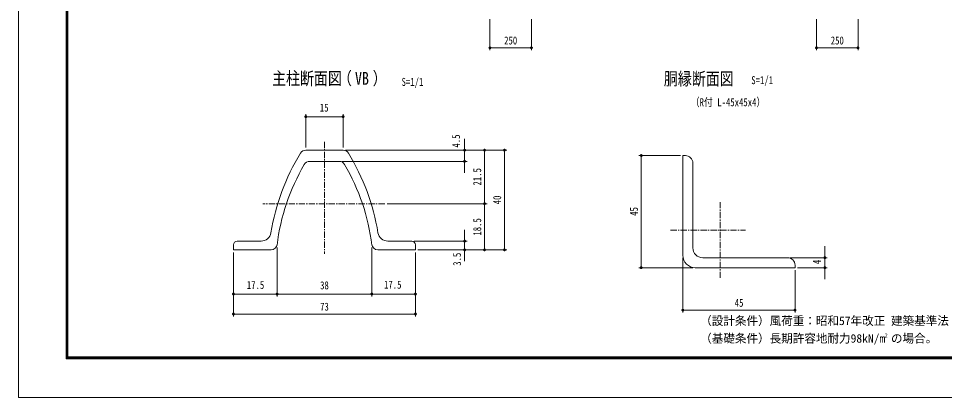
# Model space of a CAD drawing. Units: millimetres, scale not verified. Extents: x -4455 to 4455, y -3150 to 3150.
# Drawn here: x -4455 to 1118, y -3150 to -870 of the extents above; entities that cross this region are included whole.
import ezdxf
from ezdxf.enums import TextEntityAlignment as Align

# ---------------------------------------------------------------- set-up
doc = ezdxf.new("R2010")
doc.units = ezdxf.units.MM
doc.header["$LTSCALE"] = 30
doc.linetypes.add('USER1', pattern=[2, 1.25, -0.25, 0.25, -0.25])
doc.linetypes.add('USER4', pattern=[1.125, 0.75, -0.125, 0.125, -0.125])
for name, color, linetype, lineweight in [('0-3_D-STR-DIM', 4, 'Continuous', 13), ('0-4_D-BMK', 2, 'USER4', 13), ('0-B_SUNPOU', 1, 'Continuous', 18), ('1-0_9断面', 7, 'Continuous', 9), ('1-1_D-TTL', 7, 'Continuous', 9)]:
    doc.layers.add(name, color=color, linetype=linetype, lineweight=lineweight)
doc.layers.add('0-8_D-TTL-TXT', color=7, linetype='Continuous')
doc.styles.add('ＭＳ ゴシック', font='')
doc.styles.get('ＭＳ ゴシック').set_extended_font_data('MS Gothic')

# ---------------------------------------------------------------- blocks, each defined once
blk = doc.blocks.new('M1')
at = {"layer": '0-B_SUNPOU'}
blk.add_line((-7.5, 0), (-57.86, 0), dxfattribs=at)
for points in [[(0, 0), (-7.5, 0), (-7.44, 0.94)], [(0, 0), (-7.44, -0.94), (-7.5, 0)], [(0, 0), (-7.44, 0.94), (-7.26, 1.87)], [(0, 0), (-7.26, -1.87), (-7.44, -0.94)], [(0, 0), (-7.26, 1.87), (-6.97, 2.76)], [(0, 0), (-6.97, -2.76), (-7.26, -1.87)], [(0, 0), (-6.97, 2.76), (-6.57, 3.61)], [(0, 0), (-6.57, -3.61), (-6.97, -2.76)], [(0, 0), (-6.57, 3.61), (-6.07, 4.41)], [(0, 0), (-6.07, -4.41), (-6.57, -3.61)], [(0, 0), (-6.07, 4.41), (-5.47, 5.13)], [(0, 0), (-5.47, -5.13), (-6.07, -4.41)], [(0, 0), (-5.47, 5.13), (-4.78, 5.78)], [(0, 0), (-4.78, -5.78), (-5.47, -5.13)], [(0, 0), (-4.78, 5.78), (-4.02, 6.33)], [(0, 0), (-4.02, -6.33), (-4.78, -5.78)], [(0, 0), (-4.02, 6.33), (-3.19, 6.79)], [(0, 0), (-3.19, -6.79), (-4.02, -6.33)], [(0, 0), (-3.19, 6.79), (-2.32, 7.13)], [(0, 0), (-2.32, -7.13), (-3.19, -6.79)], [(0, 0), (-2.32, 7.13), (-1.41, 7.37)], [(0, 0), (-1.41, -7.37), (-2.32, -7.13)], [(0, 0), (-1.41, 7.37), (-0.47, 7.49)], [(0, 0), (-0.47, -7.49), (-1.41, -7.37)], [(0, 0), (-0.47, 7.49), (0.47, 7.49)], [(0, 0), (0.47, -7.49), (-0.47, -7.49)], [(0, 0), (0.47, 7.49), (1.41, 7.37)], [(0, 0), (1.41, 7.37), (2.32, 7.13)], [(0, 0), (2.32, 7.13), (3.19, 6.79)], [(0, 0), (3.19, 6.79), (4.02, 6.33)], [(0, 0), (4.02, 6.33), (4.78, 5.78)], [(0, 0), (4.78, 5.78), (5.47, 5.13)], [(0, 0), (5.47, 5.13), (6.07, 4.41)], [(0, 0), (6.07, 4.41), (6.57, 3.61)], [(0, 0), (6.57, 3.61), (6.97, 2.76)], [(0, 0), (6.97, 2.76), (7.26, 1.87)], [(0, 0), (7.26, 1.87), (7.44, 0.94)], [(0, 0), (7.44, 0.94), (7.5, 0)], [(0, 0), (1.41, -7.37), (0.47, -7.49)], [(0, 0), (2.32, -7.13), (1.41, -7.37)], [(0, 0), (3.19, -6.79), (2.32, -7.13)], [(0, 0), (4.02, -6.33), (3.19, -6.79)], [(0, 0), (4.78, -5.78), (4.02, -6.33)], [(0, 0), (5.47, -5.13), (4.78, -5.78)], [(0, 0), (6.07, -4.41), (5.47, -5.13)], [(0, 0), (6.57, -3.61), (6.07, -4.41)], [(0, 0), (6.97, -2.76), (6.57, -3.61)], [(0, 0), (7.26, -1.87), (6.97, -2.76)], [(0, 0), (7.44, -0.94), (7.26, -1.87)], [(0, 0), (7.5, 0), (7.44, -0.94)]]:
    blk.add_solid(points, dxfattribs=at)

msp = doc.modelspace()

# ---------------------------------------------------------------- linework, layer by layer
at = {"layer": '0-3_D-STR-DIM', "color": 1, "lineweight": 18}
for p, q in [((-1618.02, -872.99), (-1618.02, -1061.11)), ((-1368.02, -872.99), (-1368.02, -1061.11)), ((347.37, -872.99), (347.37, -1061.11)), ((597.37, -872.99), (597.37, -1061.11)), ((-1583.52, -1046.11), (-1402.52, -1046.11)), ((381.87, -1046.11), (562.87, -1046.11)), ((-1770.21, -1627.39), (-1770.21, -1592.89)), ((-2486.16, -1661.89), (-1635.21, -1661.89)), ((-2486.16, -1661.89), (-1515.21, -1661.89)), ((-2486.16, -1661.89), (-1755.21, -1661.89)), ((-1770.21, -1729.39), (-1770.21, -1661.89)), ((-1650.21, -1696.39), (-1650.21, -1949.89)), ((-1530.21, -1696.39), (-1530.21, -2227.39)), ((-471.88, -1694.27), (-722.21, -1694.27)), ((-2509.66, -1729.39), (-1755.21, -1729.39)), ((-1770.21, -1763.89), (-1770.21, -1798.39)), ((-707.21, -2334.77), (-707.21, -1728.77)), ((-2235.92, -1984.39), (-1635.21, -1984.39)), ((-2235.92, -1984.39), (-1635.21, -1984.39)), ((-1650.21, -2018.89), (-1650.21, -2227.39)), ((-1770.21, -2174.89), (-1770.21, -2140.39)), ((-2073.64, -2209.39), (-1755.21, -2209.39)), ((-1770.21, -2261.89), (-1770.21, -2209.39)), ((-3161.14, -2276.89), (-3161.14, -2662.98)), ((-3161.14, -2276.89), (-3161.14, -2542.98)), ((-2898.64, -2247.64), (-2898.64, -2542.98)), ((-2898.64, -2250.19), (-2898.64, -2542.98)), ((-2328.64, -2248.5), (-2328.64, -2542.98)), ((-2328.64, -2249.33), (-2328.64, -2542.98)), ((-2066.14, -2276.89), (-2066.14, -2542.98)), ((-2066.14, -2276.89), (-2066.14, -2662.98)), ((-2051.14, -2261.89), (-1515.21, -2261.89)), ((-2051.14, -2261.89), (-1635.21, -2261.89)), ((-2051.14, -2261.89), (-1755.21, -2261.89)), ((397.54, -2274.77), (397.54, -2240.27)), ((-1770.21, -2296.39), (-1770.21, -2330.89)), ((-456.88, -2309.27), (-456.88, -2639.71)), ((188.12, -2309.27), (412.54, -2309.27)), ((397.54, -2369.27), (397.54, -2309.27)), ((-396.88, -2369.27), (-722.21, -2369.27)), ((218.12, -2384.27), (218.12, -2639.71)), ((233.12, -2369.27), (412.54, -2369.27)), ((397.54, -2403.77), (397.54, -2438.27)), ((-2933.14, -2527.98), (-3126.64, -2527.98)), ((-2864.14, -2527.98), (-2363.14, -2527.98)), ((-2294.14, -2527.98), (-2100.64, -2527.98)), ((-3126.64, -2647.98), (-2100.64, -2647.98)), ((-422.38, -2624.71), (183.62, -2624.71))]:
    msp.add_line(p, q, dxfattribs=at)
at = {"layer": '0-4_D-BMK', "linetype": 'USER1'}
for p, q in [((-2613.64, -1611.76), (-2613.64, -2285.21)), ((-2250.92, -1984.39), (-2984.54, -1984.39)), ((-231.88, -1974.04), (-231.88, -2429.59)), ((-530.82, -2144.27), (-79.72, -2144.27))]:
    msp.add_line(p, q, dxfattribs=at)
at = {"layer": '1-0_9断面', "color": 1, "lineweight": 18}
for p, q in [((-2726.12, -1646.89), (-2726.12, -1445.54)), ((-2501.14, -1646.89), (-2501.14, -1445.54)), ((-2691.62, -1460.54), (-2535.64, -1460.54))]:
    msp.add_line(p, q, dxfattribs=at)
at = {"layer": '1-0_9断面'}
for p, q in [((-2613.64, -1661.89), (-2726.12, -1661.89)), ((-2613.64, -1661.89), (-2501.16, -1661.89)), ((-456.88, -1694.27), (-456.88, -2294.27)), ((-456.88, -1694.27), (-441.88, -1694.27)), ((-2613.64, -1729.39), (-2702.62, -1729.39)), ((-2613.64, -1729.39), (-2524.66, -1729.39)), ((-396.88, -1739.27), (-396.88, -2249.27)), ((-2994.99, -2209.39), (-3138.64, -2209.39)), ((-2232.29, -2209.39), (-2088.64, -2209.39)), ((-3161.14, -2231.89), (-3161.14, -2261.89)), ((-2934.97, -2261.89), (-3161.14, -2261.89)), ((-2292.31, -2261.89), (-2066.14, -2261.89)), ((-2066.14, -2231.89), (-2066.14, -2261.89)), ((-336.88, -2309.27), (173.12, -2309.27))]:
    msp.add_line(p, q, dxfattribs=at)
msp.add_lwpolyline([(-381.88, -2369.27), (218.12, -2369.27), (218.12, -2354.27)], dxfattribs=at)
for centre, radius, start, end in [((-2726.12, -1699.39), 37.5, 90, 148.81495), ((-2501.16, -1699.39), 37.5, 31.18505, 90), ((-1596.86, -2382.89), 1357.5, 148.81495, 170.5186), ((-3630.42, -2382.89), 1357.5, 9.4814, 31.18505), ((-441.88, -1739.27), 45, 0, 90), ((-1647.73, -2384.72), 1260, 149.65378, 173.11487), ((-2702.62, -1766.89), 37.5, 90, 149.98767), ((-2524.66, -1766.89), 37.5, 30.01233, 90), ((-3579.55, -2384.72), 1260, 6.88513, 30.34622), ((-2994.99, -2149.39), 60, 270, 350.5186), ((-2232.29, -2149.39), 60, 189.4814, 270), ((-3138.64, -2231.89), 22.5, 90, 180), ((-2088.64, -2231.89), 22.5, 0, 90), ((-2934.97, -2224.39), 37.5, 270, 352.36249), ((-2292.31, -2224.39), 37.5, 187.63751, 270), ((-336.88, -2249.27), 60, 180, 270), ((-381.88, -2294.27), 75, 180, 270), ((173.12, -2354.27), 45, 0, 90)]:
    msp.add_arc(centre, radius, start, end, dxfattribs=at)
at = {"layer": '1-1_D-TTL', "color": 2, "lineweight": 18}
msp.add_lwpolyline([(-4454.62, 3150.24), (4455.08, 3150.24), (4455.08, -3150.19), (-4454.62, -3150.19)], close=True, dxfattribs=at)
at = {"layer": '1-1_D-TTL'}
for points in [[(-4168.24, 2916.89), (4168.69, 2916.89), (4168.69, -2916.84), (-4168.24, -2916.84)], [(-4165.59, 2914.24), (4166.04, 2914.24), (4166.04, -2914.19), (-4165.59, -2914.19)], [(-4162.93, 2911.59), (4163.39, 2911.59), (4163.39, -2911.54), (-4162.93, -2911.54)], [(-4160.28, 2908.94), (4160.74, 2908.94), (4160.74, -2908.88), (-4160.28, -2908.88)], [(-4157.63, 2906.28), (4158.09, 2906.28), (4158.09, -2906.23), (-4157.63, -2906.23)]]:
    msp.add_lwpolyline(points, close=True, dxfattribs=at)

# ---------------------------------------------------------------- block references
at = {"layer": '0-3_D-STR-DIM', "xscale": 1.15, "yscale": 1.15}
for p, rotation in [((-1618.02, -1046.11), 180), ((347.37, -1046.11), 180), ((-1770.21, -1661.89), 270), ((-1650.21, -1661.89), 90), ((-1530.21, -1661.89), 90), ((-1770.21, -1729.39), 90), ((-707.21, -1694.27), 90), ((-1650.21, -1984.39), 270), ((-1650.21, -1984.39), 90), ((-1770.21, -2209.39), 270), ((-1650.21, -2261.89), 270), ((-1530.21, -2261.89), 270), ((-1770.21, -2261.89), 90), ((397.54, -2309.27), 270), ((-707.21, -2369.27), 270), ((397.54, -2369.27), 90), ((-3161.14, -2527.98), 180), ((-2898.64, -2527.98), 180), ((-2328.64, -2527.98), 180), ((-456.88, -2624.71), 180), ((-3161.14, -2647.98), 180)]:
    msp.add_blockref('M1', p, dxfattribs=dict(at, rotation=rotation))
for p in [(-1368.02, -1046.11), (597.37, -1046.11), (-2898.64, -2527.98), (-2328.64, -2527.98), (-2066.14, -2527.98), (218.12, -2624.71), (-2066.14, -2647.98)]:
    msp.add_blockref('M1', p, dxfattribs=at)
at = {"layer": '1-0_9断面', "xscale": 1.15, "yscale": 1.15, "rotation": 180}
msp.add_blockref('M1', (-2726.12, -1460.54), dxfattribs=at)
at = {"layer": '1-0_9断面', "xscale": 1.15, "yscale": 1.15}
msp.add_blockref('M1', (-2501.14, -1460.54), dxfattribs=at)

# ---------------------------------------------------------------- texts
at = {"layer": '0-3_D-STR-DIM', "color": 3, "style": 'ＭＳ ゴシック', "width": 0.8}
for s, p in [('250', (-1532.22, -1040.36)), ('250', (433.17, -1040.36)), ('17.5', (-3080.68, -2511.79)), ('17.5', (-2255.06, -2509.76)), ('38', (-2639.66, -2513.81)), ('45', (-144.66, -2618.96)), ('73', (-2639.72, -2642.24))]:
    msp.add_text(s, height=48.17, dxfattribs=at).set_placement(p, align=Align.BOTTOM_LEFT)
for s, p in [('4.5', (-1783.3, -1646.24)), ('21.5', (-1655.96, -1874.82)), ('40', (-1535.96, -1987.69)), ('45', (-712.96, -2057.05)), ('18.5', (-1655.96, -2176.14)), ('3.5', (-1777.21, -2357.86)), ('4', (388.08, -2347.68))]:
    msp.add_text(s, height=48.17, rotation=90, dxfattribs=at).set_placement(p, align=Align.BOTTOM_LEFT)
at = {"layer": '0-8_D-TTL-TXT', "style": 'ＭＳ ゴシック', "width": 0.8}
for s, p in [('主柱断面図', (-2928.83, -1291.58)), ('（   ）', (-2532.68, -1291.58)), ('VB', (-2429.8, -1291.58)), ('胴縁断面図', (-571.23, -1293.63))]:
    msp.add_text(s, height=76.98, dxfattribs=at).set_placement(p, align=Align.BOTTOM_LEFT)
at = {"layer": '0-8_D-TTL-TXT', "color": 3, "style": 'ＭＳ ゴシック', "width": 0.8}
for s, p in [('S=1/1', (-2149.67, -1289.71)), ('S=1/1', (-45.21, -1279.16)), ('（R付 L-45x45x4）', (-410.18, -1412.03))]:
    msp.add_text(s, height=48.17, dxfattribs=at).set_placement(p, align=Align.BOTTOM_LEFT)
at = {"layer": '0-8_D-TTL-TXT', "style": 'ＭＳ ゴシック'}
for s, height, p in [('（設計条件）風荷重：昭和57年改正 建築基準法・同施行令に基づく風圧力に準拠。', 51.03, (-352.39, -2729.74)), ('（基礎条件）長期許容地耐力98kN/m の場合。', 51.03, (-352.39, -2835.81)), ('2', 25.51, (756.51, -2797.82))]:
    msp.add_text(s, height=height, dxfattribs=at).set_placement(p, align=Align.BOTTOM_LEFT)
at = {"layer": '1-0_9断面', "color": 3, "style": 'ＭＳ ゴシック', "width": 0.8}
msp.add_text('15', height=48.17, dxfattribs=at).set_placement((-2641.21, -1444.45), align=Align.BOTTOM_LEFT)

doc.saveas('drawing.dxf')
